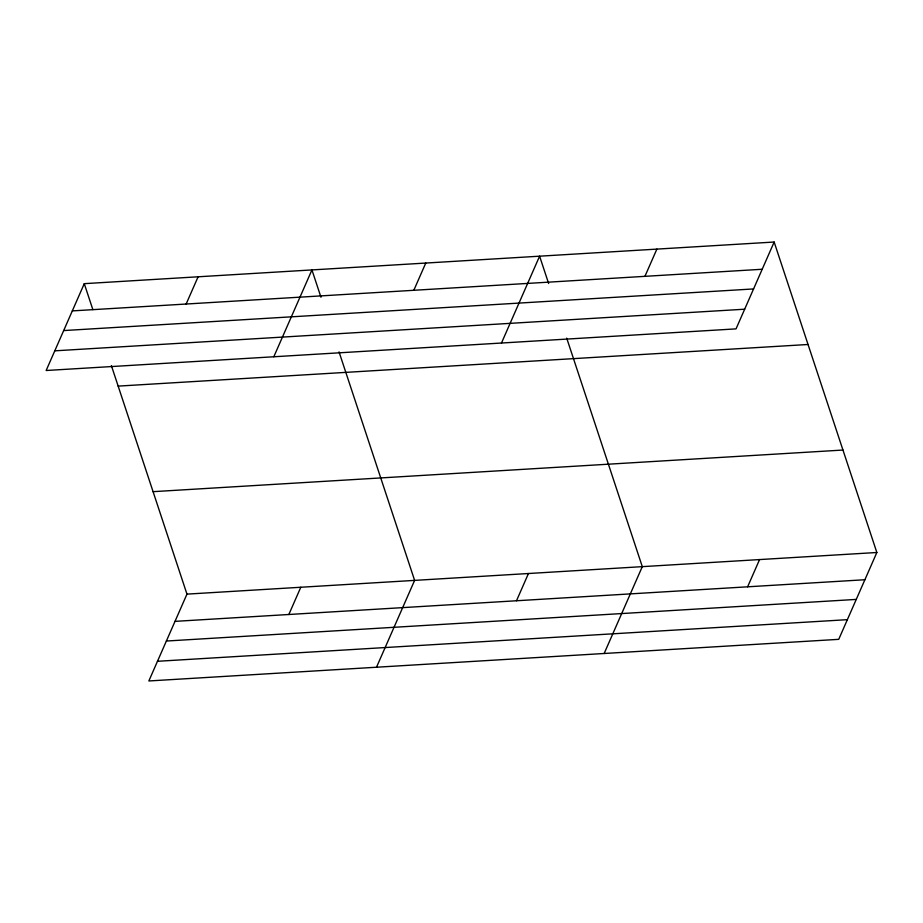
<?xml version="1.0" encoding="UTF-8"?>
<svg xmlns="http://www.w3.org/2000/svg" width="923" height="923" viewBox="0 0 923 923"><rect width="100%" height="100%" fill="white"/><g stroke="black" fill="none" stroke-linecap="round" stroke-linejoin="round"><path stroke-width="1.38" d="M84.27 283.661L46.15 370.504L736.035 328.876L774.155 242.034L84.27 283.661L92.854 309.62M186.146 304.025L198.099 276.796M273.808 356.763L311.939 269.92L320.973 297.241M111.383 365.623L186.965 594.124L148.845 680.966L838.73 639.339L876.85 552.496L774.155 242.034M413.816 290.295L425.768 263.055M288.841 614.499L300.794 587.259M501.477 343.033L539.597 256.179L548.631 283.499M376.503 667.237L414.623 580.382L339.041 351.882M644.923 276.346L656.876 249.106M516.499 600.758L528.452 573.518M604.161 653.496L642.293 566.653L566.71 338.141M747.618 586.809L759.571 559.569M72.317 310.901L762.202 269.262M63.687 330.572L753.572 288.934M54.78 350.832L744.676 309.205M118.156 386.114L808.052 344.487M153.08 491.671L842.964 450.043M186.965 594.124L876.85 552.496M175.012 621.364L864.897 579.736M166.371 641.035L856.256 599.408M157.475 661.295L847.36 619.668"/></g></svg>
